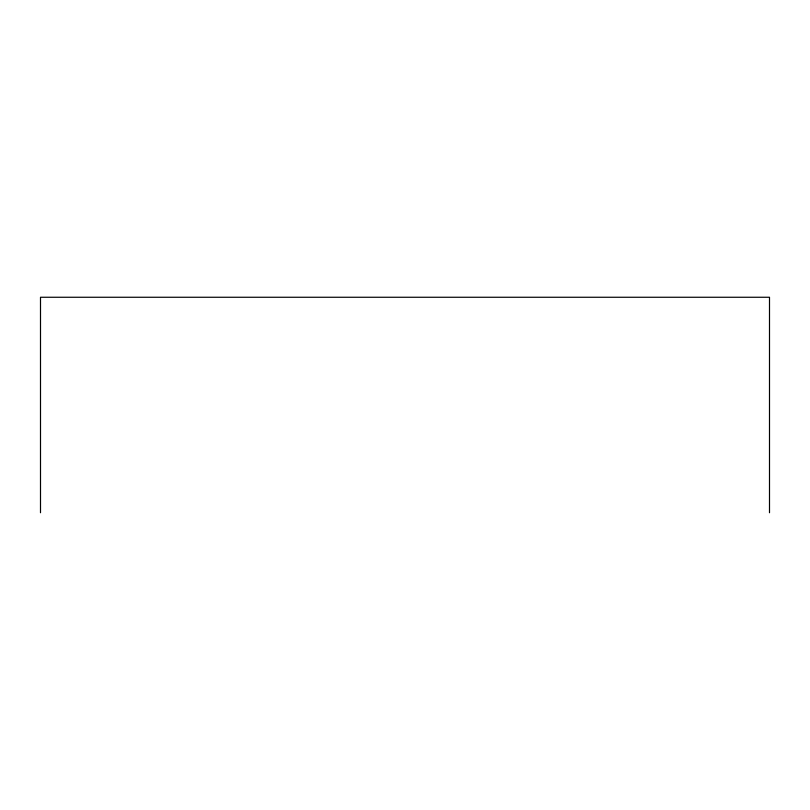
<?xml version="1.0" encoding="UTF-8"?>
<svg xmlns="http://www.w3.org/2000/svg" width="810" height="810" viewBox="0 0 810 810"><rect width="100%" height="100%" fill="white"/><g stroke="black" fill="none" stroke-linecap="round" stroke-linejoin="round"><path stroke-width="1.21" d="M769.5 512.74L769.5 297.26L40.5 297.26L40.5 512.74"/></g></svg>
